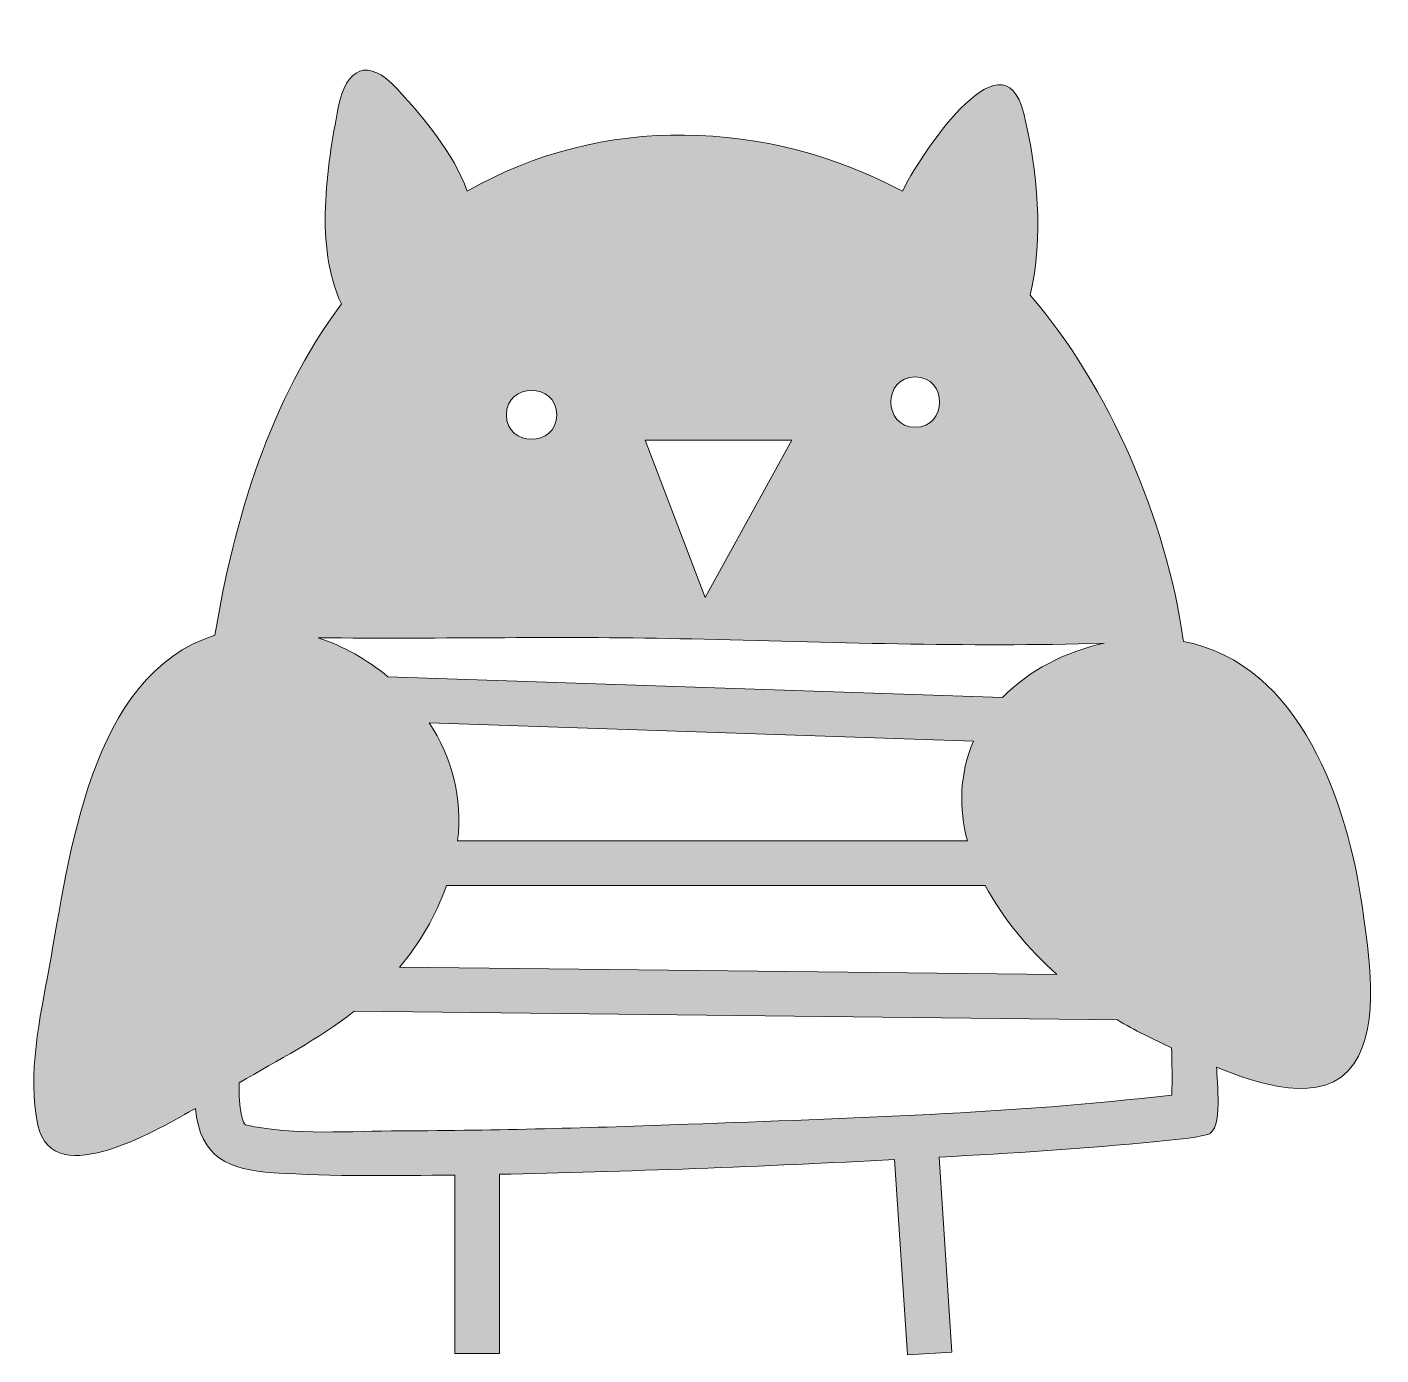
# Model space of a CAD drawing. Header units: inches. Extents: x -1 to 102, y 0 to 101.
import ezdxf

# ---------------------------------------------------------------- set-up
doc = ezdxf.new("R2010")
doc.units = ezdxf.units.IN
doc.header["$MEASUREMENT"] = 0
doc.layers.add('Layer 1', color=7, linetype='Continuous')

msp = doc.modelspace()

# ---------------------------------------------------------------- hatches: boundary and pattern name
at = {"layer": 'Layer 1', "true_color": 0x018796}
h = msp.add_hatch(color=134, dxfattribs=at)
h.dxf.hatch_style = 2
edge = h.paths.add_edge_path()
edge.add_spline(control_points=[(65.42, 14.84), (65.42, 14.84), (66.39, 0), (66.39, 0), (66.39, 0), (69.77, 0.22), (69.77, 0.22), (69.77, 0.22), (68.8, 15.03), (68.8, 15.03), (74.31, 15.34), (79.84, 15.66), (85.34, 16.22), (86.63, 16.35), (87.96, 16.44), (89.23, 16.76), (90.39, 17.06), (89.91, 20.87), (89.89, 21.86), (92.82, 20.7), (98.06, 18.78), (100.33, 22.12), (102.38, 25.14), (101.44, 30.62), (100.97, 34), (99.89, 41.79), (96.27, 52.57), (87.39, 54.21), (87.38, 54.25), (87.37, 54.29), (87.36, 54.33), (87.36, 54.33), (87.36, 54.33), (87.36, 54.33), (86.05, 63.51), (81.77, 73.51), (75.73, 80.54), (76.76, 84.89), (76.3, 90.02), (75.24, 94.35), (73.64, 100.91), (67.11, 90.76), (66.02, 88.43), (55.81, 93.93), (43.1, 94.34), (32.95, 88.43), (31.82, 91.44), (29.74, 93.88), (27.61, 96.22), (25.41, 98.64), (23.73, 97.83), (23.14, 94.8), (22.26, 90.2), (21.34, 84.26), (23.38, 79.87), (17.95, 72.58), (15.23, 63.54), (13.77, 54.69), (4.21, 51.69), (2.72, 37.82), (1.17, 29.42), (0.48, 25.66), (-0.51, 21.29), (0.31, 17.47), (1.43, 12.22), (9.81, 17.37), (12.29, 18.74), (12.64, 14.92), (14.86, 14.08), (18.21, 13.85), (22.79, 13.55), (27.41, 13.62), (32.01, 13.67), (32.01, 13.67), (32.01, 0.11), (32.01, 0.11), (32.01, 0.11), (35.39, 0.11), (35.39, 0.11), (35.39, 0.11), (35.39, 13.73), (35.39, 13.73), (44.71, 13.91), (55.74, 14.34), (65.42, 14.84)], knot_values=[0, 0, 0, 0, 0.352778, 0.352778, 0.352778, 0.705556, 0.705556, 0.705556, 1.058333, 1.058333, 1.058333, 1.411111, 1.411111, 1.411111, 1.763889, 1.763889, 1.763889, 2.116667, 2.116667, 2.116667, 2.469444, 2.469444, 2.469444, 2.822222, 2.822222, 2.822222, 3.175, 3.175, 3.175, 3.527778, 3.527778, 3.527778, 3.880556, 3.880556, 3.880556, 4.233333, 4.233333, 4.233333, 4.586111, 4.586111, 4.586111, 4.938889, 4.938889, 4.938889, 5.291667, 5.291667, 5.291667, 5.644444, 5.644444, 5.644444, 5.997222, 5.997222, 5.997222, 6.35, 6.35, 6.35, 6.702778, 6.702778, 6.702778, 7.055556, 7.055556, 7.055556, 7.408333, 7.408333, 7.408333, 7.761111, 7.761111, 7.761111, 8.113889, 8.113889, 8.113889, 8.466667, 8.466667, 8.466667, 8.819444, 8.819444, 8.819444, 9.172222, 9.172222, 9.172222, 9.525, 9.525, 9.525, 9.877778, 9.877778, 9.877778, 9.877778], degree=3, periodic=0)
edge.add_line((65.42, 14.84), (65.42, 14.84))
edge = h.paths.add_edge_path()
edge.add_spline(control_points=[(15.78, 18.23), (15.64, 18.9), (15.6, 19.76), (15.61, 20.67), (18.55, 22.42), (21.65, 23.97), (24.34, 26.12), (24.34, 26.12), (82.35, 25.47), (82.35, 25.47), (83.67, 24.66), (85.07, 24.01), (86.47, 23.35), (86.5, 22.15), (86.53, 20.95), (86.48, 19.75), (74.31, 18.32), (61.94, 17.99), (49.7, 17.53), (42.44, 17.26), (35.18, 17.05), (27.91, 17.03), (24.11, 17.02), (19.84, 16.65), (16.09, 17.49), (16.01, 17.56), (15.89, 17.73), (15.78, 18.23)], knot_values=[0, 0, 0, 0, 0.352778, 0.352778, 0.352778, 0.705556, 0.705556, 0.705556, 1.058333, 1.058333, 1.058333, 1.411111, 1.411111, 1.411111, 1.763889, 1.763889, 1.763889, 2.116667, 2.116667, 2.116667, 2.469444, 2.469444, 2.469444, 2.822222, 2.822222, 2.822222, 3.175, 3.175, 3.175, 3.175], degree=3, periodic=0)
edge.add_line((15.78, 18.23), (15.78, 18.23))
edge = h.paths.add_edge_path()
edge.add_spline(control_points=[(66.99, 74.33), (69.46, 74.33), (69.46, 70.5), (66.99, 70.5), (64.52, 70.5), (64.52, 74.33), (66.99, 74.33)], knot_values=[0, 0, 0, 0, 0.352778, 0.352778, 0.352778, 0.705556, 0.705556, 0.705556, 0.705556], degree=3, periodic=0)
edge.add_line((66.99, 74.33), (66.99, 74.33))
h.paths.add_polyline_path([(57.6, 69.53), (51.03, 57.56), (46.46, 69.53)])
edge = h.paths.add_edge_path()
edge.add_spline(control_points=[(39.75, 71.44), (39.75, 68.97), (35.92, 68.97), (35.92, 71.44), (35.92, 73.92), (39.75, 73.92), (39.75, 71.44)], knot_values=[0, 0, 0, 0, 0.352778, 0.352778, 0.352778, 0.705556, 0.705556, 0.705556, 0.705556], degree=3, periodic=0)
edge.add_line((39.75, 71.44), (39.75, 71.44))
edge = h.paths.add_edge_path()
edge.add_spline(control_points=[(70.95, 39.07), (70.95, 39.07), (32.2, 39.07), (32.2, 39.07), (32.64, 42.35), (31.75, 45.45), (30.05, 48.04), (30.05, 48.04), (71.41, 46.65), (71.41, 46.65), (70.34, 44.11), (70.3, 41.54), (70.95, 39.07)], knot_values=[0, 0, 0, 0, 0.352778, 0.352778, 0.352778, 0.705556, 0.705556, 0.705556, 1.058333, 1.058333, 1.058333, 1.411111, 1.411111, 1.411111, 1.411111], degree=3, periodic=0)
edge.add_line((70.95, 39.07), (70.95, 39.07))
edge = h.paths.add_edge_path()
edge.add_spline(control_points=[(31.36, 35.68), (31.36, 35.68), (72.3, 35.68), (72.3, 35.68), (73.63, 33.18), (75.58, 30.87), (77.75, 28.91), (77.75, 28.91), (27.8, 29.46), (27.8, 29.46), (29.33, 31.29), (30.55, 33.35), (31.36, 35.68)], knot_values=[0, 0, 0, 0, 0.352778, 0.352778, 0.352778, 0.705556, 0.705556, 0.705556, 1.058333, 1.058333, 1.058333, 1.411111, 1.411111, 1.411111, 1.411111], degree=3, periodic=0)
edge.add_line((31.36, 35.68), (31.36, 35.68))
edge = h.paths.add_edge_path()
edge.add_spline(control_points=[(73.63, 49.96), (73.63, 49.96), (26.92, 51.53), (26.92, 51.53), (25.34, 52.85), (23.52, 53.87), (21.61, 54.5), (31.08, 54.4), (40.53, 54.65), (49.99, 54.41), (60.44, 54.15), (70.9, 53.79), (81.35, 54.08), (78.41, 53.45), (75.62, 52.02), (73.63, 49.96)], knot_values=[0, 0, 0, 0, 0.352778, 0.352778, 0.352778, 0.705556, 0.705556, 0.705556, 1.058333, 1.058333, 1.058333, 1.411111, 1.411111, 1.411111, 1.763889, 1.763889, 1.763889, 1.763889], degree=3, periodic=0)
edge.add_line((73.63, 49.96), (73.63, 49.96))

# ---------------------------------------------------------------- linework, layer by layer
at = {"layer": 'Layer 1', "lineweight": 0}
msp.add_lwpolyline([(57.6, 69.53), (51.03, 57.56), (46.46, 69.53), (57.6, 69.53)], dxfattribs=at)
for points, knots in [([(65.42, 14.84), (65.42, 14.84), (66.39, 0), (66.39, 0), (66.39, 0), (69.77, 0.22), (69.77, 0.22), (69.77, 0.22), (68.8, 15.03), (68.8, 15.03), (74.31, 15.34), (79.84, 15.66), (85.34, 16.22), (86.63, 16.35), (87.96, 16.44), (89.23, 16.76), (90.39, 17.06), (89.91, 20.87), (89.89, 21.86), (92.82, 20.7), (98.06, 18.78), (100.33, 22.12), (102.38, 25.14), (101.44, 30.62), (100.97, 34), (99.89, 41.79), (96.27, 52.57), (87.39, 54.21), (87.38, 54.25), (87.37, 54.29), (87.36, 54.33), (87.36, 54.33), (87.36, 54.33), (87.36, 54.33), (86.05, 63.51), (81.77, 73.51), (75.73, 80.54), (76.76, 84.89), (76.3, 90.02), (75.24, 94.35), (73.64, 100.91), (67.11, 90.76), (66.02, 88.43), (55.81, 93.93), (43.1, 94.34), (32.95, 88.43), (31.82, 91.44), (29.74, 93.88), (27.61, 96.22), (25.41, 98.64), (23.73, 97.83), (23.14, 94.8), (22.26, 90.2), (21.34, 84.26), (23.38, 79.87), (17.95, 72.58), (15.23, 63.54), (13.77, 54.69), (4.21, 51.69), (2.72, 37.82), (1.17, 29.42), (0.48, 25.66), (-0.51, 21.29), (0.31, 17.47), (1.43, 12.22), (9.81, 17.37), (12.29, 18.74), (12.64, 14.92), (14.86, 14.08), (18.21, 13.85), (22.79, 13.55), (27.41, 13.62), (32.01, 13.67), (32.01, 13.67), (32.01, 0.11), (32.01, 0.11), (32.01, 0.11), (35.39, 0.11), (35.39, 0.11), (35.39, 0.11), (35.39, 13.73), (35.39, 13.73), (44.71, 13.91), (55.74, 14.34), (65.42, 14.84)], [0, 0, 0, 0, 1, 1, 1, 2, 2, 2, 3, 3, 3, 4, 4, 4, 5, 5, 5, 6, 6, 6, 7, 7, 7, 8, 8, 8, 9, 9, 9, 10, 10, 10, 11, 11, 11, 12, 12, 12, 13, 13, 13, 14, 14, 14, 15, 15, 15, 16, 16, 16, 17, 17, 17, 18, 18, 18, 19, 19, 19, 20, 20, 20, 21, 21, 21, 22, 22, 22, 23, 23, 23, 24, 24, 24, 25, 25, 25, 26, 26, 26, 27, 27, 27, 28, 28, 28, 28]), ([(66.99, 74.33), (69.46, 74.33), (69.46, 70.5), (66.99, 70.5), (64.52, 70.5), (64.52, 74.33), (66.99, 74.33)], [0, 0, 0, 0, 1, 1, 1, 2, 2, 2, 2]), ([(39.75, 71.44), (39.75, 68.97), (35.92, 68.97), (35.92, 71.44), (35.92, 73.92), (39.75, 73.92), (39.75, 71.44)], [0, 0, 0, 0, 1, 1, 1, 2, 2, 2, 2]), ([(73.63, 49.96), (73.63, 49.96), (26.92, 51.53), (26.92, 51.53), (25.34, 52.85), (23.52, 53.87), (21.61, 54.5), (31.08, 54.4), (40.53, 54.65), (49.99, 54.41), (60.44, 54.15), (70.9, 53.79), (81.35, 54.08), (78.41, 53.45), (75.62, 52.02), (73.63, 49.96)], [0, 0, 0, 0, 1, 1, 1, 2, 2, 2, 3, 3, 3, 4, 4, 4, 5, 5, 5, 5]), ([(70.95, 39.07), (70.95, 39.07), (32.2, 39.07), (32.2, 39.07), (32.64, 42.35), (31.75, 45.45), (30.05, 48.04), (30.05, 48.04), (71.41, 46.65), (71.41, 46.65), (70.34, 44.11), (70.3, 41.54), (70.95, 39.07)], [0, 0, 0, 0, 1, 1, 1, 2, 2, 2, 3, 3, 3, 4, 4, 4, 4]), ([(31.36, 35.68), (31.36, 35.68), (72.3, 35.68), (72.3, 35.68), (73.63, 33.18), (75.58, 30.87), (77.75, 28.91), (77.75, 28.91), (27.8, 29.46), (27.8, 29.46), (29.33, 31.29), (30.55, 33.35), (31.36, 35.68)], [0, 0, 0, 0, 1, 1, 1, 2, 2, 2, 3, 3, 3, 4, 4, 4, 4]), ([(15.78, 18.23), (15.64, 18.9), (15.6, 19.76), (15.61, 20.67), (18.55, 22.42), (21.65, 23.97), (24.34, 26.12), (24.34, 26.12), (82.35, 25.47), (82.35, 25.47), (83.67, 24.66), (85.07, 24.01), (86.47, 23.35), (86.5, 22.15), (86.53, 20.95), (86.48, 19.75), (74.31, 18.32), (61.94, 17.99), (49.7, 17.53), (42.44, 17.26), (35.18, 17.05), (27.91, 17.03), (24.11, 17.02), (19.84, 16.65), (16.09, 17.49), (16.01, 17.56), (15.89, 17.73), (15.78, 18.23)], [0, 0, 0, 0, 1, 1, 1, 2, 2, 2, 3, 3, 3, 4, 4, 4, 5, 5, 5, 6, 6, 6, 7, 7, 7, 8, 8, 8, 9, 9, 9, 9])]:
    msp.add_open_spline(points, degree=3, knots=knots, dxfattribs=at)

doc.saveas('drawing.dxf')
